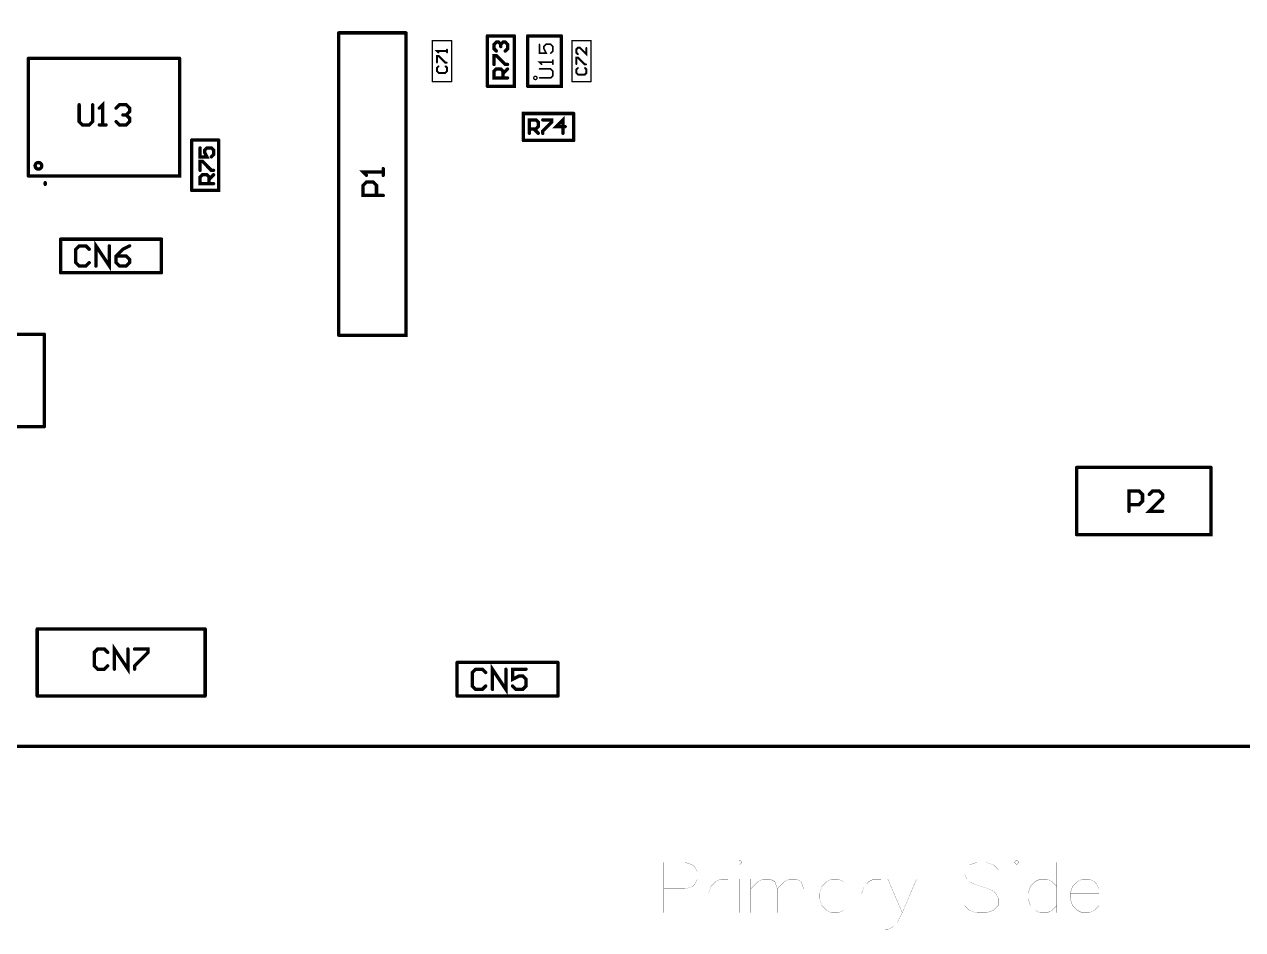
# Model space of a CAD drawing. Extents: x -4.2 to 14.8, y -3.5 to 8.8.
# Drawn here: x 0.002912 to 0.006538, y -0.000745 to 0.001949 of the extents above; entities that cross this region are included whole.
import ezdxf

# ---------------------------------------------------------------- set-up
doc = ezdxf.new("R2010")
doc.units = 0
doc.layers.add('2D_LINE_00', color=1, linetype='CONTINUOUS')

# ---------------------------------------------------------------- blocks, each defined once
blk = doc.blocks.new('DRAWING_23')
at = {"layer": '2D_LINE_00', "const_width": 0.00001}
blk.add_lwpolyline([(0, 0, 1), (0.0000039, 0, 1)], format="xyb", close=True, dxfattribs=at)
blk = doc.blocks.new('DRAWING_24')
at = {"layer": '2D_LINE_00', "const_width": 0.00001}
blk.add_lwpolyline([(0, 0, 1), (0.0000197, 0, 1)], format="xyb", close=True, dxfattribs=at)
blk = doc.blocks.new('SMOOTH_0$00001')
at = {"const_width": 0.00000499}
blk.add_lwpolyline([(-0.0000025, 0, 1), (0.0000025, 0, 1)], format="xyb", close=True, dxfattribs=at)
blk = doc.blocks.new('DRAWING_42')
at = {"layer": '2D_LINE_00', "const_width": 0.00001}
blk.add_lwpolyline([(0, 0), (0, 0.00015)], dxfattribs=at)
at = {"layer": '2D_LINE_00'}
for p in [(0, 0.00015), (0, 0)]:
    blk.add_blockref('SMOOTH_0$00001', p, dxfattribs=at)
blk = doc.blocks.new('DRAWING_43')
at = {"layer": '2D_LINE_00', "const_width": 0.00001}
blk.add_lwpolyline([(0, 0), (0.0001, 0), (0.0001, 0.00015)], dxfattribs=at)
at = {"layer": '2D_LINE_00'}
for p in [(0.0001, 0.00015), (0, 0), (0.0001, 0)]:
    blk.add_blockref('SMOOTH_0$00001', p, dxfattribs=at)
blk = doc.blocks.new('DRAWING_44')
at = {"layer": '2D_LINE_00', "const_width": 0.00001}
blk.add_lwpolyline([(0, 0), (0.0001, 0)], dxfattribs=at)
at = {"layer": '2D_LINE_00'}
for p in [(0, 0), (0.0001, 0)]:
    blk.add_blockref('SMOOTH_0$00001', p, dxfattribs=at)
blk = doc.blocks.new('DRAWING_48')
at = {"layer": '2D_LINE_00', "const_width": 0.00001}
blk.add_lwpolyline([(0, 0), (0.00045, 0), (0.00045, 0.00035)], dxfattribs=at)
at = {"layer": '2D_LINE_00'}
for p in [(0.00045, 0.00035), (0, 0), (0.00045, 0)]:
    blk.add_blockref('SMOOTH_0$00001', p, dxfattribs=at)
blk = doc.blocks.new('DRAWING_49')
at = {"layer": '2D_LINE_00', "const_width": 0.00001}
blk.add_lwpolyline([(0, 0), (0.00045, 0)], dxfattribs=at)
at = {"layer": '2D_LINE_00'}
for p in [(0, 0), (0.00045, 0)]:
    blk.add_blockref('SMOOTH_0$00001', p, dxfattribs=at)
blk = doc.blocks.new('DRAWING_50')
at = {"layer": '2D_LINE_00', "const_width": 0.00001}
blk.add_lwpolyline([(0, 0), (0, 0.00035)], dxfattribs=at)
at = {"layer": '2D_LINE_00'}
for p in [(0, 0.00035), (0, 0)]:
    blk.add_blockref('SMOOTH_0$00001', p, dxfattribs=at)
blk = doc.blocks.new('DRAWING_51')
at = {"layer": '2D_LINE_00', "const_width": 0.00001}
blk.add_lwpolyline([(0, 0), (0, 0.000005)], dxfattribs=at)
at = {"layer": '2D_LINE_00'}
for p in [(0, 0.000005), (0, 0)]:
    blk.add_blockref('SMOOTH_0$00001', p, dxfattribs=at)
blk = doc.blocks.new('DRAWING_59')
at = {"layer": '2D_LINE_00', "const_width": 0.00001}
blk.add_lwpolyline([(0, 0), (0.00029, 0)], dxfattribs=at)
at = {"layer": '2D_LINE_00'}
for p in [(0, 0), (0.00029, 0)]:
    blk.add_blockref('SMOOTH_0$00001', p, dxfattribs=at)
blk = doc.blocks.new('DRAWING_60')
at = {"layer": '2D_LINE_00', "const_width": 0.00001}
blk.add_lwpolyline([(0, 0), (0, 0.000275)], dxfattribs=at)
at = {"layer": '2D_LINE_00'}
for p in [(0, 0.000275), (0, 0)]:
    blk.add_blockref('SMOOTH_0$00001', p, dxfattribs=at)
blk = doc.blocks.new('DRAWING_61')
at = {"layer": '2D_LINE_00', "const_width": 0.00001}
blk.add_lwpolyline([(0, 0), (0.00029, 0)], dxfattribs=at)
at = {"layer": '2D_LINE_00'}
for p in [(0, 0), (0.00029, 0)]:
    blk.add_blockref('SMOOTH_0$00001', p, dxfattribs=at)
blk = doc.blocks.new('DRAWING_71')
at = {"layer": '2D_LINE_00', "const_width": 0.00001}
blk.add_lwpolyline([(0, 0), (0.00008, 0)], dxfattribs=at)
at = {"layer": '2D_LINE_00'}
for p in [(0, 0), (0.00008, 0)]:
    blk.add_blockref('SMOOTH_0$00001', p, dxfattribs=at)
blk = doc.blocks.new('DRAWING_72')
at = {"layer": '2D_LINE_00', "const_width": 0.00001}
blk.add_lwpolyline([(0, 0), (0, 0.00015)], dxfattribs=at)
at = {"layer": '2D_LINE_00'}
for p in [(0, 0.00015), (0, 0)]:
    blk.add_blockref('SMOOTH_0$00001', p, dxfattribs=at)
blk = doc.blocks.new('DRAWING_73')
at = {"layer": '2D_LINE_00', "const_width": 0.00001}
blk.add_lwpolyline([(0, 0), (0.00008, 0), (0.00008, 0.00015)], dxfattribs=at)
at = {"layer": '2D_LINE_00'}
for p in [(0.00008, 0.00015), (0, 0), (0.00008, 0)]:
    blk.add_blockref('SMOOTH_0$00001', p, dxfattribs=at)
blk = doc.blocks.new('DRAWING_86')
at = {"layer": '2D_LINE_00', "const_width": 0.00001}
blk.add_lwpolyline([(0, 0), (0, 0.0002)], dxfattribs=at)
at = {"layer": '2D_LINE_00'}
for p in [(0, 0.0002), (0, 0)]:
    blk.add_blockref('SMOOTH_0$00001', p, dxfattribs=at)
blk = doc.blocks.new('DRAWING_87')
at = {"layer": '2D_LINE_00', "const_width": 0.00001}
blk.add_lwpolyline([(0, 0), (0.0004, 0), (0.0004, 0.0002)], dxfattribs=at)
at = {"layer": '2D_LINE_00'}
for p in [(0.0004, 0.0002), (0, 0), (0.0004, 0)]:
    blk.add_blockref('SMOOTH_0$00001', p, dxfattribs=at)
blk = doc.blocks.new('DRAWING_88')
at = {"layer": '2D_LINE_00', "const_width": 0.00001}
blk.add_lwpolyline([(0, 0), (0.0004, 0)], dxfattribs=at)
at = {"layer": '2D_LINE_00'}
for p in [(0, 0), (0.0004, 0)]:
    blk.add_blockref('SMOOTH_0$00001', p, dxfattribs=at)
blk = doc.blocks.new('DRAWING_89')
at = {"layer": '2D_LINE_00', "const_width": 0.00001}
blk.add_lwpolyline([(0, 0), (0, 0.0009)], dxfattribs=at)
at = {"layer": '2D_LINE_00'}
for p in [(0, 0.0009), (0, 0)]:
    blk.add_blockref('SMOOTH_0$00001', p, dxfattribs=at)
blk = doc.blocks.new('DRAWING_90')
at = {"layer": '2D_LINE_00', "const_width": 0.00001}
blk.add_lwpolyline([(0, 0), (0.0002, 0), (0.0002, 0.0009)], dxfattribs=at)
at = {"layer": '2D_LINE_00'}
for p in [(0.0002, 0.0009), (0, 0), (0.0002, 0)]:
    blk.add_blockref('SMOOTH_0$00001', p, dxfattribs=at)
blk = doc.blocks.new('DRAWING_91')
at = {"layer": '2D_LINE_00', "const_width": 0.00001}
blk.add_lwpolyline([(0, 0), (0.0002, 0)], dxfattribs=at)
at = {"layer": '2D_LINE_00'}
for p in [(0, 0), (0.0002, 0)]:
    blk.add_blockref('SMOOTH_0$00001', p, dxfattribs=at)
blk = doc.blocks.new('DRAWING_117')
at = {"layer": '2D_LINE_00', "const_width": 0.00001}
blk.add_lwpolyline([(0, 0), (0.0005, 0)], dxfattribs=at)
at = {"layer": '2D_LINE_00'}
for p in [(0, 0), (0.0005, 0)]:
    blk.add_blockref('SMOOTH_0$00001', p, dxfattribs=at)
blk = doc.blocks.new('DRAWING_118')
at = {"layer": '2D_LINE_00', "const_width": 0.00001}
blk.add_lwpolyline([(0, 0), (0, 0.0002)], dxfattribs=at)
at = {"layer": '2D_LINE_00'}
for p in [(0, 0.0002), (0, 0)]:
    blk.add_blockref('SMOOTH_0$00001', p, dxfattribs=at)
blk = doc.blocks.new('DRAWING_119')
at = {"layer": '2D_LINE_00', "const_width": 0.00001}
blk.add_lwpolyline([(0, 0), (0.0005, 0)], dxfattribs=at)
at = {"layer": '2D_LINE_00'}
for p in [(0, 0), (0.0005, 0)]:
    blk.add_blockref('SMOOTH_0$00001', p, dxfattribs=at)
blk = doc.blocks.new('DRAWING_120')
at = {"layer": '2D_LINE_00', "const_width": 0.00001}
blk.add_lwpolyline([(0, 0), (0, 0.0002)], dxfattribs=at)
at = {"layer": '2D_LINE_00'}
for p in [(0, 0.0002), (0, 0)]:
    blk.add_blockref('SMOOTH_0$00001', p, dxfattribs=at)
blk = doc.blocks.new('DRAWING_121')
at = {"layer": '2D_LINE_00', "const_width": 0.00001}
blk.add_lwpolyline([(0, 0), (0.0003, 0)], dxfattribs=at)
at = {"layer": '2D_LINE_00'}
for p in [(0, 0), (0.0003, 0)]:
    blk.add_blockref('SMOOTH_0$00001', p, dxfattribs=at)
blk = doc.blocks.new('DRAWING_122')
at = {"layer": '2D_LINE_00', "const_width": 0.00001}
blk.add_lwpolyline([(0, 0), (0, 0.0001)], dxfattribs=at)
at = {"layer": '2D_LINE_00'}
for p in [(0, 0.0001), (0, 0)]:
    blk.add_blockref('SMOOTH_0$00001', p, dxfattribs=at)
blk = doc.blocks.new('DRAWING_123')
at = {"layer": '2D_LINE_00', "const_width": 0.00001}
blk.add_lwpolyline([(0, 0), (0.0003, 0)], dxfattribs=at)
at = {"layer": '2D_LINE_00'}
for p in [(0, 0), (0.0003, 0)]:
    blk.add_blockref('SMOOTH_0$00001', p, dxfattribs=at)
blk = doc.blocks.new('DRAWING_124')
at = {"layer": '2D_LINE_00', "const_width": 0.00001}
blk.add_lwpolyline([(0, 0), (0, 0.0001)], dxfattribs=at)
at = {"layer": '2D_LINE_00'}
for p in [(0, 0.0001), (0, 0)]:
    blk.add_blockref('SMOOTH_0$00001', p, dxfattribs=at)
blk = doc.blocks.new('DRAWING_180')
at = {"layer": '2D_LINE_00', "const_width": 0.00001}
blk.add_lwpolyline([(0, 0), (0.0003, 0)], dxfattribs=at)
at = {"layer": '2D_LINE_00'}
for p in [(0, 0), (0.0003, 0)]:
    blk.add_blockref('SMOOTH_0$00001', p, dxfattribs=at)
blk = doc.blocks.new('DRAWING_181')
at = {"layer": '2D_LINE_00', "const_width": 0.00001}
blk.add_lwpolyline([(0, 0), (0, 0.0001)], dxfattribs=at)
at = {"layer": '2D_LINE_00'}
for p in [(0, 0.0001), (0, 0)]:
    blk.add_blockref('SMOOTH_0$00001', p, dxfattribs=at)
blk = doc.blocks.new('DRAWING_182')
at = {"layer": '2D_LINE_00', "const_width": 0.00001}
blk.add_lwpolyline([(0, 0), (0.0003, 0)], dxfattribs=at)
at = {"layer": '2D_LINE_00'}
for p in [(0, 0), (0.0003, 0)]:
    blk.add_blockref('SMOOTH_0$00001', p, dxfattribs=at)
blk = doc.blocks.new('DRAWING_183')
at = {"layer": '2D_LINE_00', "const_width": 0.00001}
blk.add_lwpolyline([(0, 0), (0, 0.0001)], dxfattribs=at)
at = {"layer": '2D_LINE_00'}
for p in [(0, 0.0001), (0, 0)]:
    blk.add_blockref('SMOOTH_0$00001', p, dxfattribs=at)
blk = doc.blocks.new('DRAWING_263')
at = {"layer": '2D_LINE_00', "const_width": 0.00001}
blk.add_lwpolyline([(0, 0), (0.00008, 0), (0.00008, 0.00015)], dxfattribs=at)
at = {"layer": '2D_LINE_00'}
for p in [(0.00008, 0.00015), (0, 0), (0.00008, 0)]:
    blk.add_blockref('SMOOTH_0$00001', p, dxfattribs=at)
blk = doc.blocks.new('DRAWING_264')
at = {"layer": '2D_LINE_00', "const_width": 0.00001}
blk.add_lwpolyline([(0, 0), (0.00008, 0)], dxfattribs=at)
at = {"layer": '2D_LINE_00'}
for p in [(0, 0), (0.00008, 0)]:
    blk.add_blockref('SMOOTH_0$00001', p, dxfattribs=at)
blk = doc.blocks.new('DRAWING_265')
at = {"layer": '2D_LINE_00', "const_width": 0.00001}
blk.add_lwpolyline([(0, 0), (0, 0.00015)], dxfattribs=at)
at = {"layer": '2D_LINE_00'}
for p in [(0, 0.00015), (0, 0)]:
    blk.add_blockref('SMOOTH_0$00001', p, dxfattribs=at)
blk = doc.blocks.new('DRAWING_266')
at = {"layer": '2D_LINE_00', "const_width": 0.00001}
blk.add_lwpolyline([(0, 0), (0.00015, 0)], dxfattribs=at)
at = {"layer": '2D_LINE_00'}
for p in [(0, 0), (0.00015, 0)]:
    blk.add_blockref('SMOOTH_0$00001', p, dxfattribs=at)
blk = doc.blocks.new('DRAWING_267')
at = {"layer": '2D_LINE_00', "const_width": 0.00001}
blk.add_lwpolyline([(0, 0), (0, 0.00008), (0.00015, 0.00008)], dxfattribs=at)
at = {"layer": '2D_LINE_00'}
for p in [(0, 0.00008), (0.00015, 0.00008), (0, 0)]:
    blk.add_blockref('SMOOTH_0$00001', p, dxfattribs=at)
blk = doc.blocks.new('DRAWING_268')
at = {"layer": '2D_LINE_00', "const_width": 0.00001}
blk.add_lwpolyline([(0, 0), (0, 0.00008)], dxfattribs=at)
at = {"layer": '2D_LINE_00'}
for p in [(0, 0.00008), (0, 0)]:
    blk.add_blockref('SMOOTH_0$00001', p, dxfattribs=at)
blk = doc.blocks.new('DRAWING_308')
at = {"layer": '2D_LINE_00', "const_width": 0.00001}
blk.add_lwpolyline([(0, 0), (0.01123, 0), (0.01123, 0.0074)], dxfattribs=at)
blk = doc.blocks.new('DRAWING_324')
at = {"layer": '2D_LINE_00', "const_width": 0.00001}
blk.add_lwpolyline([(0, 0), (0, -0.00005), (0.00001, -0.00006), (0.00003, -0.00006), (0.00004, -0.00005), (0.00004, 0)], dxfattribs=at)
at = {"layer": '2D_LINE_00'}
for p in [(0, 0), (0.00004, 0), (0, -0.00005), (0.00001, -0.00006), (0.00003, -0.00006), (0.00004, -0.00005)]:
    blk.add_blockref('SMOOTH_0$00001', p, dxfattribs=at)
blk = doc.blocks.new('DRAWING_325')
at = {"layer": '2D_LINE_00', "const_width": 0.00001}
blk.add_lwpolyline([(0, 0), (0.00002, 0), (0.00001, 0), (0.00001, 0.00006), (0, 0.00005)], dxfattribs=at)
at = {"layer": '2D_LINE_00'}
for p in [(0, 0.00005), (0.00001, 0.00006), (0, 0), (0.00001, 0), (0.00002, 0)]:
    blk.add_blockref('SMOOTH_0$00001', p, dxfattribs=at)
blk = doc.blocks.new('DRAWING_326')
at = {"layer": '2D_LINE_00', "const_width": 0.00001}
blk.add_lwpolyline([(0, 0), (0.00001, 0.00001), (0.00003, 0.00001), (0.00004, 0), (0.00004, -0.00001), (0.00003, -0.00002), (0.00002, -0.00002), (0.00003, -0.00002), (0.00004, -0.00003), (0.00004, -0.00004), (0.00003, -0.00005), (0.00001, -0.00005), (0, -0.00004)], dxfattribs=at)
at = {"layer": '2D_LINE_00'}
for p in [(0, 0), (0.00001, 0.00001), (0.00003, 0.00001), (0.00004, 0), (0, -0.00004), (0.00002, -0.00002), (0.00003, -0.00002), (0.00003, -0.00002), (0.00004, -0.00001), (0.00004, -0.00003), (0.00004, -0.00004), (0.00001, -0.00005), (0.00003, -0.00005)]:
    blk.add_blockref('SMOOTH_0$00001', p, dxfattribs=at)
blk = doc.blocks.new('DRAWING_343')
at = {"layer": '2D_LINE_00', "const_width": 0.00001}
blk.add_lwpolyline([(0, 0), (-0.00004, 0), (-0.00004, 0.00002), (-0.0000333, 0.0000267), (-0.00002, 0.0000267), (-0.0000133, 0.00002), (-0.0000133, 0)], dxfattribs=at)
at = {"layer": '2D_LINE_00'}
for p in [(-0.00004, 0.00002), (-0.00004, 0), (-0.0000333, 0.0000267), (-0.00002, 0.0000267), (-0.0000133, 0.00002), (-0.0000133, 0), (0, 0)]:
    blk.add_blockref('SMOOTH_0$00001', p, dxfattribs=at)
blk = doc.blocks.new('DRAWING_344')
at = {"layer": '2D_LINE_00', "const_width": 0.00001}
blk.add_lwpolyline([(0, 0), (0.0000133, 0.0000133)], dxfattribs=at)
at = {"layer": '2D_LINE_00'}
for p in [(0, 0), (0.0000133, 0.0000133)]:
    blk.add_blockref('SMOOTH_0$00001', p, dxfattribs=at)
blk = doc.blocks.new('DRAWING_345')
at = {"layer": '2D_LINE_00', "const_width": 0.00001}
blk.add_lwpolyline([(0, 0), (0, 0.0000266), (0.0000067, 0.0000266), (0.0000333, 0), (0.00004, 0)], dxfattribs=at)
at = {"layer": '2D_LINE_00'}
for p in [(0, 0.0000266), (0, 0), (0.0000067, 0.0000266), (0.0000333, 0), (0.00004, 0)]:
    blk.add_blockref('SMOOTH_0$00001', p, dxfattribs=at)
blk = doc.blocks.new('DRAWING_346')
at = {"layer": '2D_LINE_00', "const_width": 0.00001}
blk.add_lwpolyline([(0, 0), (-0.0000067, 0.0000067), (-0.0000067, 0.00002), (0, 0.0000267), (0.0000066, 0.0000267), (0.0000133, 0.00002), (0.0000133, 0.0000133), (0.0000133, 0.00002), (0.00002, 0.0000267), (0.0000266, 0.0000267), (0.0000333, 0.00002), (0.0000333, 0.0000067), (0.0000266, 0)], dxfattribs=at)
at = {"layer": '2D_LINE_00'}
for p in [(-0.0000067, 0.00002), (-0.0000067, 0.0000067), (0, 0.0000267), (0, 0), (0.0000066, 0.0000267), (0.0000133, 0.00002), (0.0000133, 0.00002), (0.0000133, 0.0000133), (0.00002, 0.0000267), (0.0000266, 0.0000267), (0.0000266, 0), (0.0000333, 0.00002), (0.0000333, 0.0000067)]:
    blk.add_blockref('SMOOTH_0$00001', p, dxfattribs=at)
blk = doc.blocks.new('DRAWING_359')
at = {"layer": '2D_LINE_00', "const_width": 0.00001}
blk.add_lwpolyline([(0, 0), (0, 0.00006), (0.00003, 0.00006), (0.00004, 0.00005), (0.00004, 0.00003), (0.00003, 0.00002), (0, 0.00002)], dxfattribs=at)
at = {"layer": '2D_LINE_00'}
for p in [(0, 0.00006), (0.00003, 0.00006), (0.00004, 0.00005), (0, 0.00002), (0, 0), (0.00003, 0.00002), (0.00004, 0.00003)]:
    blk.add_blockref('SMOOTH_0$00001', p, dxfattribs=at)
blk = doc.blocks.new('DRAWING_360')
at = {"layer": '2D_LINE_00', "const_width": 0.00001}
blk.add_lwpolyline([(0, 0), (-0.00004, 0), (0, 0.00004), (0, 0.00005), (-0.00001, 0.00006), (-0.00003, 0.00006), (-0.00004, 0.00005)], dxfattribs=at)
at = {"layer": '2D_LINE_00'}
for p in [(-0.00004, 0.00005), (-0.00003, 0.00006), (-0.00001, 0.00006), (0, 0.00005), (0, 0.00004), (-0.00004, 0), (0, 0)]:
    blk.add_blockref('SMOOTH_0$00001', p, dxfattribs=at)
blk = doc.blocks.new('DRAWING_361')
at = {"layer": '2D_LINE_00', "const_width": 0.00001}
blk.add_lwpolyline([(0, 0), (-0.00006, 0), (-0.00006, 0.00003), (-0.00005, 0.00004), (-0.00003, 0.00004), (-0.00002, 0.00003), (-0.00002, 0)], dxfattribs=at)
at = {"layer": '2D_LINE_00'}
for p in [(-0.00005, 0.00004), (-0.00003, 0.00004), (-0.00006, 0.00003), (-0.00006, 0), (-0.00002, 0.00003), (-0.00002, 0), (0, 0)]:
    blk.add_blockref('SMOOTH_0$00001', p, dxfattribs=at)
blk = doc.blocks.new('DRAWING_362')
at = {"layer": '2D_LINE_00', "const_width": 0.00001}
blk.add_lwpolyline([(0, 0), (0, 0.00002), (0, 0.00001), (-0.00006, 0.00001), (-0.00005, 0)], dxfattribs=at)
at = {"layer": '2D_LINE_00'}
for p in [(-0.00006, 0.00001), (-0.00005, 0), (0, 0.00002), (0, 0.00001), (0, 0)]:
    blk.add_blockref('SMOOTH_0$00001', p, dxfattribs=at)
blk = doc.blocks.new('DRAWING_385')
at = {"layer": '2D_LINE_00', "const_width": 0.00001}
blk.add_lwpolyline([(0, 0), (-0.00001, 0.00001), (-0.00003, 0.00001), (-0.00004, 0), (-0.00004, -0.00004), (-0.00003, -0.00005), (-0.00001, -0.00005), (0, -0.00004)], dxfattribs=at)
at = {"layer": '2D_LINE_00'}
for p in [(-0.00004, 0), (-0.00003, 0.00001), (-0.00001, 0.00001), (0, 0), (-0.00004, -0.00004), (0, -0.00004), (-0.00003, -0.00005), (-0.00001, -0.00005)]:
    blk.add_blockref('SMOOTH_0$00001', p, dxfattribs=at)
blk = doc.blocks.new('DRAWING_386')
at = {"layer": '2D_LINE_00', "const_width": 0.00001}
blk.add_lwpolyline([(0, 0), (0, 0.00006), (0.00004, 0), (0.00004, 0.00006)], dxfattribs=at)
at = {"layer": '2D_LINE_00'}
for p in [(0, 0.00006), (0.00004, 0.00006), (0, 0), (0.00004, 0)]:
    blk.add_blockref('SMOOTH_0$00001', p, dxfattribs=at)
blk = doc.blocks.new('DRAWING_387')
at = {"layer": '2D_LINE_00', "const_width": 0.00001}
blk.add_lwpolyline([(0, 0), (0.00004, 0), (0.00004, -0.00001), (0, -0.00005), (0, -0.00006)], dxfattribs=at)
at = {"layer": '2D_LINE_00'}
for p in [(0, 0), (0.00004, 0), (0.00004, -0.00001), (0, -0.00005), (0, -0.00006)]:
    blk.add_blockref('SMOOTH_0$00001', p, dxfattribs=at)
blk = doc.blocks.new('DRAWING_388')
at = {"layer": '2D_LINE_00', "const_width": 0.00001}
blk.add_lwpolyline([(0, 0), (-0.00001, 0.00001), (-0.00003, 0.00001), (-0.00004, 0), (-0.00004, -0.00004), (-0.00003, -0.00005), (-0.00001, -0.00005), (0, -0.00004)], dxfattribs=at)
at = {"layer": '2D_LINE_00'}
for p in [(-0.00004, 0), (-0.00003, 0.00001), (-0.00001, 0.00001), (0, 0), (-0.00004, -0.00004), (0, -0.00004), (-0.00003, -0.00005), (-0.00001, -0.00005)]:
    blk.add_blockref('SMOOTH_0$00001', p, dxfattribs=at)
blk = doc.blocks.new('DRAWING_389')
at = {"layer": '2D_LINE_00', "const_width": 0.00001}
blk.add_lwpolyline([(0, 0), (0, 0.00006), (0.00004, 0), (0.00004, 0.00006)], dxfattribs=at)
at = {"layer": '2D_LINE_00'}
for p in [(0, 0.00006), (0.00004, 0.00006), (0, 0), (0.00004, 0)]:
    blk.add_blockref('SMOOTH_0$00001', p, dxfattribs=at)
blk = doc.blocks.new('DRAWING_390')
at = {"layer": '2D_LINE_00', "const_width": 0.00001}
blk.add_lwpolyline([(0, 0), (-0.00004, 0), (-0.00004, -0.00003), (-0.00002, -0.00002), (-0.00001, -0.00002), (0, -0.00003), (0, -0.00005), (-0.00001, -0.00006), (-0.00003, -0.00006), (-0.00004, -0.00005)], dxfattribs=at)
at = {"layer": '2D_LINE_00'}
for p in [(-0.00004, 0), (0, 0), (-0.00004, -0.00003), (-0.00002, -0.00002), (-0.00001, -0.00002), (0, -0.00003), (-0.00004, -0.00005), (-0.00003, -0.00006), (-0.00001, -0.00006), (0, -0.00005)]:
    blk.add_blockref('SMOOTH_0$00001', p, dxfattribs=at)
blk = doc.blocks.new('DRAWING_437')
at = {"layer": '2D_LINE_00', "const_width": 0.00001}
blk.add_lwpolyline([(0, 0), (-0.00001, 0.00001), (-0.00003, 0.00001), (-0.00004, 0), (-0.00004, -0.00004), (-0.00003, -0.00005), (-0.00001, -0.00005), (0, -0.00004)], dxfattribs=at)
at = {"layer": '2D_LINE_00'}
for p in [(-0.00004, 0), (-0.00003, 0.00001), (-0.00001, 0.00001), (0, 0), (-0.00004, -0.00004), (0, -0.00004), (-0.00003, -0.00005), (-0.00001, -0.00005)]:
    blk.add_blockref('SMOOTH_0$00001', p, dxfattribs=at)
blk = doc.blocks.new('DRAWING_438')
at = {"layer": '2D_LINE_00', "const_width": 0.00001}
blk.add_lwpolyline([(0, 0), (0, 0.00006), (0.00004, 0), (0.00004, 0.00006)], dxfattribs=at)
at = {"layer": '2D_LINE_00'}
for p in [(0, 0.00006), (0.00004, 0.00006), (0, 0), (0.00004, 0)]:
    blk.add_blockref('SMOOTH_0$00001', p, dxfattribs=at)
blk = doc.blocks.new('DRAWING_439')
at = {"layer": '2D_LINE_00', "const_width": 0.00001}
blk.add_lwpolyline([(0, 0), (-0.00002, -0.00001), (-0.00004, -0.00003), (-0.00004, -0.00005), (-0.00003, -0.00006), (-0.00001, -0.00006), (0, -0.00005), (0, -0.00004), (-0.00001, -0.00003), (-0.00004, -0.00003)], dxfattribs=at)
at = {"layer": '2D_LINE_00'}
for p in [(0, 0), (-0.00004, -0.00003), (-0.00004, -0.00003), (-0.00002, -0.00001), (-0.00001, -0.00003), (0, -0.00004), (-0.00004, -0.00005), (-0.00003, -0.00006), (-0.00001, -0.00006), (0, -0.00005)]:
    blk.add_blockref('SMOOTH_0$00001', p, dxfattribs=at)
blk = doc.blocks.new('DRAWING_502')
at = {"layer": '2D_LINE_00', "const_width": 0.00001}
blk.add_lwpolyline([(0, 0), (-0.00004, 0), (-0.00004, 0.00002), (-0.0000333, 0.0000266), (-0.00002, 0.0000266), (-0.0000133, 0.00002), (-0.0000133, 0)], dxfattribs=at)
at = {"layer": '2D_LINE_00'}
for p in [(-0.00004, 0.00002), (-0.00004, 0), (-0.0000333, 0.0000266), (-0.00002, 0.0000266), (-0.0000133, 0.00002), (-0.0000133, 0), (0, 0)]:
    blk.add_blockref('SMOOTH_0$00001', p, dxfattribs=at)
blk = doc.blocks.new('DRAWING_503')
at = {"layer": '2D_LINE_00', "const_width": 0.00001}
blk.add_lwpolyline([(0, 0), (0.0000133, 0.0000133)], dxfattribs=at)
at = {"layer": '2D_LINE_00'}
for p in [(0, 0), (0.0000133, 0.0000133)]:
    blk.add_blockref('SMOOTH_0$00001', p, dxfattribs=at)
blk = doc.blocks.new('DRAWING_504')
at = {"layer": '2D_LINE_00', "const_width": 0.00001}
blk.add_lwpolyline([(0, 0), (0, 0.0000267), (0.0000067, 0.0000267), (0.0000333, 0), (0.00004, 0)], dxfattribs=at)
at = {"layer": '2D_LINE_00'}
for p in [(0, 0.0000267), (0, 0), (0.0000067, 0.0000267), (0.0000333, 0), (0.00004, 0)]:
    blk.add_blockref('SMOOTH_0$00001', p, dxfattribs=at)
blk = doc.blocks.new('DRAWING_505')
at = {"layer": '2D_LINE_00', "const_width": 0.00001}
blk.add_lwpolyline([(0, 0), (0, -0.0000267), (0.00002, -0.0000267), (0.0000133, -0.0000133), (0.0000133, -0.0000067), (0.00002, 0), (0.0000333, 0), (0.00004, -0.0000067), (0.00004, -0.00002), (0.0000333, -0.0000267)], dxfattribs=at)
at = {"layer": '2D_LINE_00'}
for p in [(0, 0), (0.00002, 0), (0.0000333, 0), (0, -0.0000267), (0.0000133, -0.0000067), (0.0000133, -0.0000133), (0.00002, -0.0000267), (0.0000333, -0.0000267), (0.00004, -0.0000067), (0.00004, -0.00002)]:
    blk.add_blockref('SMOOTH_0$00001', p, dxfattribs=at)
blk = doc.blocks.new('DRAWING_506')
at = {"layer": '2D_LINE_00', "const_width": 0.00001}
blk.add_lwpolyline([(0, 0), (0, 0.00004), (0.00002, 0.00004), (0.0000266, 0.0000333), (0.0000266, 0.00002), (0.00002, 0.0000133), (0, 0.0000133)], dxfattribs=at)
at = {"layer": '2D_LINE_00'}
for p in [(0, 0.00004), (0.00002, 0.00004), (0.0000266, 0.0000333), (0, 0.0000133), (0, 0), (0.00002, 0.0000133), (0.0000266, 0.00002)]:
    blk.add_blockref('SMOOTH_0$00001', p, dxfattribs=at)
blk = doc.blocks.new('DRAWING_507')
at = {"layer": '2D_LINE_00', "const_width": 0.00001}
blk.add_lwpolyline([(0, 0), (0.0000133, -0.0000133)], dxfattribs=at)
at = {"layer": '2D_LINE_00'}
for p in [(0, 0), (0.0000133, -0.0000133)]:
    blk.add_blockref('SMOOTH_0$00001', p, dxfattribs=at)
blk = doc.blocks.new('DRAWING_508')
at = {"layer": '2D_LINE_00', "const_width": 0.00001}
blk.add_lwpolyline([(0, 0), (0.0000267, 0), (0.0000267, -0.0000067), (0, -0.0000333), (0, -0.00004)], dxfattribs=at)
at = {"layer": '2D_LINE_00'}
for p in [(0, 0), (0.0000267, 0), (0, -0.0000333), (0, -0.00004), (0.0000267, -0.0000067)]:
    blk.add_blockref('SMOOTH_0$00001', p, dxfattribs=at)
blk = doc.blocks.new('DRAWING_509')
at = {"layer": '2D_LINE_00', "const_width": 0.00001}
blk.add_lwpolyline([(0, 0), (0, 0.00004), (-0.00002, 0.00002), (0.0000067, 0.00002)], dxfattribs=at)
at = {"layer": '2D_LINE_00'}
for p in [(0, 0.00004), (-0.00002, 0.00002), (0, 0), (0.0000067, 0.00002)]:
    blk.add_blockref('SMOOTH_0$00001', p, dxfattribs=at)
blk = doc.blocks.new('SMOOTH_0$000003937')
at = {"const_width": 0.00000197}
blk.add_lwpolyline([(-0.000001, 0, 1), (0.000001, 0, 1)], format="xyb", close=True, dxfattribs=at)
blk = doc.blocks.new('DRAWING_1190')
at = {"layer": '2D_LINE_00', "const_width": 0.00000394}
blk.add_lwpolyline([(0, 0), (0.0000571, 0)], dxfattribs=at)
at = {"layer": '2D_LINE_00'}
for p in [(0, 0), (0.0000571, 0)]:
    blk.add_blockref('SMOOTH_0$000003937', p, dxfattribs=at)
blk = doc.blocks.new('DRAWING_1191')
at = {"layer": '2D_LINE_00', "const_width": 0.00000394}
blk.add_lwpolyline([(0, 0), (0.0000571, 0)], dxfattribs=at)
at = {"layer": '2D_LINE_00'}
for p in [(0, 0), (0.0000571, 0)]:
    blk.add_blockref('SMOOTH_0$000003937', p, dxfattribs=at)
blk = doc.blocks.new('DRAWING_1192')
at = {"layer": '2D_LINE_00', "const_width": 0.00000394}
blk.add_lwpolyline([(0, 0), (0, 0.000122)], dxfattribs=at)
at = {"layer": '2D_LINE_00'}
for p in [(0, 0.000122), (0, 0)]:
    blk.add_blockref('SMOOTH_0$000003937', p, dxfattribs=at)
blk = doc.blocks.new('DRAWING_1193')
at = {"layer": '2D_LINE_00', "const_width": 0.00000394}
blk.add_lwpolyline([(0, 0), (0, 0.000122)], dxfattribs=at)
at = {"layer": '2D_LINE_00'}
for p in [(0, 0.000122), (0, 0)]:
    blk.add_blockref('SMOOTH_0$000003937', p, dxfattribs=at)
blk = doc.blocks.new('DRAWING_1194')
at = {"layer": '2D_LINE_00', "const_width": 0.00000394}
blk.add_lwpolyline([(0, 0), (0, 0.000122)], dxfattribs=at)
at = {"layer": '2D_LINE_00'}
for p in [(0, 0.000122), (0, 0)]:
    blk.add_blockref('SMOOTH_0$000003937', p, dxfattribs=at)
blk = doc.blocks.new('DRAWING_1195')
at = {"layer": '2D_LINE_00', "const_width": 0.00000394}
blk.add_lwpolyline([(0, 0), (0, 0.000122), (0.0000571, 0.000122)], dxfattribs=at)
at = {"layer": '2D_LINE_00'}
for p in [(0, 0.000122), (0.0000571, 0.000122), (0, 0)]:
    blk.add_blockref('SMOOTH_0$000003937', p, dxfattribs=at)
blk = doc.blocks.new('DRAWING_1196')
at = {"layer": '2D_LINE_00', "const_width": 0.00000394}
blk.add_lwpolyline([(0, 0), (0.0000571, 0)], dxfattribs=at)
at = {"layer": '2D_LINE_00'}
for p in [(0, 0), (0.0000571, 0)]:
    blk.add_blockref('SMOOTH_0$000003937', p, dxfattribs=at)
blk = doc.blocks.new('DRAWING_1414')
at = {"layer": '2D_LINE_00', "const_width": 0.00000601}
blk.add_lwpolyline([(0, 0), (-0.000005, -0.000005), (-0.000005, -0.000015), (0, -0.00002), (0.00002, -0.00002), (0.000025, -0.000015), (0.000025, -0.000005), (0.00002, 0)], dxfattribs=at)
at = {"layer": '2D_LINE_00'}
for p in [(0, 0), (0.00002, 0), (-0.000005, -0.000005), (-0.000005, -0.000015), (0, -0.00002), (0.00002, -0.00002), (0.000025, -0.000005), (0.000025, -0.000015)]:
    blk.add_blockref('SMOOTH_0$000003937', p, dxfattribs=at)
blk = doc.blocks.new('DRAWING_1415')
at = {"layer": '2D_LINE_00', "const_width": 0.00000601}
blk.add_lwpolyline([(0, 0), (0, 0.00002), (0.000005, 0.00002), (0.000025, 0), (0.00003, 0)], dxfattribs=at)
at = {"layer": '2D_LINE_00'}
for p in [(0, 0.00002), (0, 0), (0.000005, 0.00002), (0.000025, 0), (0.00003, 0)]:
    blk.add_blockref('SMOOTH_0$000003937', p, dxfattribs=at)
blk = doc.blocks.new('DRAWING_1416')
at = {"layer": '2D_LINE_00', "const_width": 0.00000601}
blk.add_lwpolyline([(0, 0), (0, -0.00002), (-0.00002, 0), (-0.000025, 0), (-0.00003, -0.000005), (-0.00003, -0.000015), (-0.000025, -0.00002)], dxfattribs=at)
at = {"layer": '2D_LINE_00'}
for p in [(-0.000025, 0), (-0.00002, 0), (0, 0), (-0.00003, -0.000005), (-0.00003, -0.000015), (-0.000025, -0.00002), (0, -0.00002)]:
    blk.add_blockref('SMOOTH_0$000003937', p, dxfattribs=at)
blk = doc.blocks.new('DRAWING_1417')
at = {"layer": '2D_LINE_00', "const_width": 0.00000601}
blk.add_lwpolyline([(0, 0), (-0.000005, -0.000005), (-0.000005, -0.000015), (0, -0.00002), (0.00002, -0.00002), (0.000025, -0.000015), (0.000025, -0.000005), (0.00002, 0)], dxfattribs=at)
at = {"layer": '2D_LINE_00'}
for p in [(0, 0), (0.00002, 0), (-0.000005, -0.000005), (-0.000005, -0.000015), (0, -0.00002), (0.00002, -0.00002), (0.000025, -0.000005), (0.000025, -0.000015)]:
    blk.add_blockref('SMOOTH_0$000003937', p, dxfattribs=at)
blk = doc.blocks.new('DRAWING_1418')
at = {"layer": '2D_LINE_00', "const_width": 0.00000601}
blk.add_lwpolyline([(0, 0), (0, 0.00002), (0.000005, 0.00002), (0.000025, 0), (0.00003, 0)], dxfattribs=at)
at = {"layer": '2D_LINE_00'}
for p in [(0, 0.00002), (0, 0), (0.000005, 0.00002), (0.000025, 0), (0.00003, 0)]:
    blk.add_blockref('SMOOTH_0$000003937', p, dxfattribs=at)
blk = doc.blocks.new('DRAWING_1419')
at = {"layer": '2D_LINE_00', "const_width": 0.00000601}
blk.add_lwpolyline([(0, 0), (0, 0.00001), (0, 0.000005), (-0.00003, 0.000005), (-0.000025, 0)], dxfattribs=at)
at = {"layer": '2D_LINE_00'}
for p in [(-0.00003, 0.000005), (-0.000025, 0), (0, 0.00001), (0, 0.000005), (0, 0)]:
    blk.add_blockref('SMOOTH_0$000003937', p, dxfattribs=at)
blk = doc.blocks.new('DRAWING_2592')
at = {"layer": '2D_LINE_00', "const_width": 0.00000501}
blk.add_lwpolyline([(0, 0), (0.0000333, 0), (0.00004, 0.0000067), (0.00004, 0.00002), (0.0000333, 0.0000267), (0, 0.0000267)], dxfattribs=at)
at = {"layer": '2D_LINE_00'}
for p in [(0, 0.0000267), (0, 0), (0.0000333, 0.0000267), (0.0000333, 0), (0.00004, 0.00002), (0.00004, 0.0000067)]:
    blk.add_blockref('SMOOTH_0$000003937', p, dxfattribs=at)
blk = doc.blocks.new('DRAWING_2593')
at = {"layer": '2D_LINE_00', "const_width": 0.00000501}
blk.add_lwpolyline([(0, 0), (0, 0.0000133), (0, 0.0000066), (-0.00004, 0.0000066), (-0.0000333, 0)], dxfattribs=at)
at = {"layer": '2D_LINE_00'}
for p in [(-0.00004, 0.0000066), (-0.0000333, 0), (0, 0.0000133), (0, 0.0000066), (0, 0)]:
    blk.add_blockref('SMOOTH_0$000003937', p, dxfattribs=at)
blk = doc.blocks.new('DRAWING_2594')
at = {"layer": '2D_LINE_00', "const_width": 0.00000501}
blk.add_lwpolyline([(0, 0), (0, -0.0000267), (0.00002, -0.0000267), (0.0000133, -0.0000133), (0.0000133, -0.0000067), (0.00002, 0), (0.0000333, 0), (0.00004, -0.0000067), (0.00004, -0.00002), (0.0000333, -0.0000267)], dxfattribs=at)
at = {"layer": '2D_LINE_00'}
for p in [(0, 0), (0.00002, 0), (0.0000333, 0), (0, -0.0000267), (0.0000133, -0.0000067), (0.0000133, -0.0000133), (0.00002, -0.0000267), (0.0000333, -0.0000267), (0.00004, -0.0000067), (0.00004, -0.00002)]:
    blk.add_blockref('SMOOTH_0$000003937', p, dxfattribs=at)
blk = doc.blocks.new('SMOOTH_0$0000004987')
at = {"const_width": 0.000000236}
blk.add_lwpolyline([(-0.0000001, 0, 1), (0.0000001, 0, 1)], format="xyb", close=True, dxfattribs=at)
blk = doc.blocks.new('DRAWING_2891')
at = {"layer": '2D_LINE_00', "const_width": 0.000000499}
blk.add_lwpolyline([(0, 0), (0.0000643, 0), (0.0000857, 0.0000071), (0.0000928, 0.0000143), (0.0001, 0.0000286), (0.0001, 0.00005), (0.0000928, 0.0000643), (0.0000857, 0.0000714), (0.0000643, 0.0000786), (0, 0.0000786), (0, -0.0000714)], dxfattribs=at)
at = {"layer": '2D_LINE_00'}
for p in [(0, 0.0000786), (0.0000643, 0.0000786), (0.0000857, 0.0000714), (0.0000928, 0.0000643), (0.0001, 0.00005), (0, 0), (0.0000643, 0), (0.0000857, 0.0000071), (0.0000928, 0.0000143), (0.0001, 0.0000286), (0, -0.0000714)]:
    blk.add_blockref('SMOOTH_0$0000004987', p, dxfattribs=at)
blk = doc.blocks.new('DRAWING_2892')
at = {"layer": '2D_LINE_00', "const_width": 0.000000499}
blk.add_lwpolyline([(0, 0), (0, -0.0001)], dxfattribs=at)
at = {"layer": '2D_LINE_00'}
for p in [(0, 0), (0, -0.0001)]:
    blk.add_blockref('SMOOTH_0$0000004987', p, dxfattribs=at)
blk = doc.blocks.new('DRAWING_2893')
at = {"layer": '2D_LINE_00', "const_width": 0.000000499}
blk.add_lwpolyline([(0, 0), (0.0000071, 0.0000214), (0.0000214, 0.0000357), (0.0000357, 0.0000429), (0.0000571, 0.0000429)], dxfattribs=at)
at = {"layer": '2D_LINE_00'}
for p in [(0.0000357, 0.0000429), (0.0000571, 0.0000429), (0, 0), (0.0000071, 0.0000214), (0.0000214, 0.0000357)]:
    blk.add_blockref('SMOOTH_0$0000004987', p, dxfattribs=at)
blk = doc.blocks.new('DRAWING_2894')
at = {"layer": '2D_LINE_00', "const_width": 0.000000499}
blk.add_lwpolyline([(0, 0), (0.0000072, -0.0000071), (0.0000143, 0), (0.0000072, 0.0000071), (0, 0)], dxfattribs=at)
at = {"layer": '2D_LINE_00'}
for p in [(0, 0), (0, 0), (0.0000072, 0.0000071), (0.0000143, 0), (0.0000072, -0.0000071)]:
    blk.add_blockref('SMOOTH_0$0000004987', p, dxfattribs=at)
blk = doc.blocks.new('DRAWING_2895')
at = {"layer": '2D_LINE_00', "const_width": 0.000000499}
blk.add_lwpolyline([(0, 0), (0, -0.0001)], dxfattribs=at)
at = {"layer": '2D_LINE_00'}
for p in [(0, 0), (0, -0.0001)]:
    blk.add_blockref('SMOOTH_0$0000004987', p, dxfattribs=at)
blk = doc.blocks.new('DRAWING_2896')
at = {"layer": '2D_LINE_00', "const_width": 0.000000499}
blk.add_lwpolyline([(0, 0), (0, -0.0001)], dxfattribs=at)
at = {"layer": '2D_LINE_00'}
for p in [(0, 0), (0, -0.0001)]:
    blk.add_blockref('SMOOTH_0$0000004987', p, dxfattribs=at)
blk = doc.blocks.new('DRAWING_2897')
at = {"layer": '2D_LINE_00', "const_width": 0.000000499}
blk.add_lwpolyline([(0, 0), (0.0000214, 0.0000214), (0.0000357, 0.0000286), (0.0000571, 0.0000286), (0.0000714, 0.0000214), (0.0000786, 0), (0.0000786, -0.0000714)], dxfattribs=at)
at = {"layer": '2D_LINE_00'}
for p in [(0, 0), (0.0000214, 0.0000214), (0.0000357, 0.0000286), (0.0000571, 0.0000286), (0.0000714, 0.0000214), (0.0000786, 0), (0.0000786, -0.0000714)]:
    blk.add_blockref('SMOOTH_0$0000004987', p, dxfattribs=at)
blk = doc.blocks.new('DRAWING_2898')
at = {"layer": '2D_LINE_00', "const_width": 0.000000499}
blk.add_lwpolyline([(0, 0), (0.0000214, 0.0000214), (0.0000357, 0.0000286), (0.0000571, 0.0000286), (0.0000714, 0.0000214), (0.0000786, 0), (0.0000786, -0.0000714)], dxfattribs=at)
at = {"layer": '2D_LINE_00'}
for p in [(0, 0), (0.0000214, 0.0000214), (0.0000357, 0.0000286), (0.0000571, 0.0000286), (0.0000714, 0.0000214), (0.0000786, 0), (0.0000786, -0.0000714)]:
    blk.add_blockref('SMOOTH_0$0000004987', p, dxfattribs=at)
blk = doc.blocks.new('DRAWING_2899')
at = {"layer": '2D_LINE_00', "const_width": 0.000000499}
blk.add_lwpolyline([(0, 0), (0, -0.0001)], dxfattribs=at)
at = {"layer": '2D_LINE_00'}
for p in [(0, 0), (0, -0.0001)]:
    blk.add_blockref('SMOOTH_0$0000004987', p, dxfattribs=at)
blk = doc.blocks.new('DRAWING_2900')
at = {"layer": '2D_LINE_00', "const_width": 0.000000499}
blk.add_lwpolyline([(0, 0), (-0.0000143, 0.0000143), (-0.0000286, 0.0000214), (-0.00005, 0.0000214), (-0.0000643, 0.0000143), (-0.0000786, 0), (-0.0000857, -0.0000214), (-0.0000857, -0.0000357), (-0.0000786, -0.0000571), (-0.0000643, -0.0000714), (-0.00005, -0.0000785), (-0.0000286, -0.0000785), (-0.0000143, -0.0000714), (0, -0.0000571)], dxfattribs=at)
at = {"layer": '2D_LINE_00'}
for p in [(-0.0000786, 0), (-0.0000643, 0.0000143), (-0.00005, 0.0000214), (-0.0000286, 0.0000214), (-0.0000143, 0.0000143), (0, 0), (-0.0000857, -0.0000214), (-0.0000857, -0.0000357), (-0.0000786, -0.0000571), (-0.0000643, -0.0000714), (-0.0000143, -0.0000714), (0, -0.0000571), (-0.00005, -0.0000785), (-0.0000286, -0.0000785)]:
    blk.add_blockref('SMOOTH_0$0000004987', p, dxfattribs=at)
blk = doc.blocks.new('DRAWING_2901')
at = {"layer": '2D_LINE_00', "const_width": 0.000000499}
blk.add_lwpolyline([(0, 0), (0, -0.0001)], dxfattribs=at)
at = {"layer": '2D_LINE_00'}
for p in [(0, 0), (0, -0.0001)]:
    blk.add_blockref('SMOOTH_0$0000004987', p, dxfattribs=at)
blk = doc.blocks.new('DRAWING_2902')
at = {"layer": '2D_LINE_00', "const_width": 0.000000499}
blk.add_lwpolyline([(0, 0), (0.0000072, 0.0000214), (0.0000214, 0.0000357), (0.0000357, 0.0000429), (0.0000571, 0.0000429)], dxfattribs=at)
at = {"layer": '2D_LINE_00'}
for p in [(0.0000357, 0.0000429), (0.0000571, 0.0000429), (0, 0), (0.0000072, 0.0000214), (0.0000214, 0.0000357)]:
    blk.add_blockref('SMOOTH_0$0000004987', p, dxfattribs=at)
blk = doc.blocks.new('DRAWING_2903')
at = {"layer": '2D_LINE_00', "const_width": 0.000000499}
blk.add_lwpolyline([(0, 0), (0.0000429, -0.0001)], dxfattribs=at)
at = {"layer": '2D_LINE_00'}
for p in [(0, 0), (0.0000429, -0.0001)]:
    blk.add_blockref('SMOOTH_0$0000004987', p, dxfattribs=at)
blk = doc.blocks.new('DRAWING_2904')
at = {"layer": '2D_LINE_00', "const_width": 0.000000499}
blk.add_lwpolyline([(0, 0), (-0.0000428, -0.0001), (-0.0000571, -0.0001286), (-0.0000714, -0.0001428), (-0.0000857, -0.00015), (-0.0000928, -0.00015)], dxfattribs=at)
at = {"layer": '2D_LINE_00'}
for p in [(0, 0), (-0.0000428, -0.0001), (-0.0000714, -0.0001428), (-0.0000571, -0.0001286), (-0.0000928, -0.00015), (-0.0000857, -0.00015)]:
    blk.add_blockref('SMOOTH_0$0000004987', p, dxfattribs=at)
blk = doc.blocks.new('DRAWING_2905')
at = {"layer": '2D_LINE_00', "const_width": 0.000000499}
blk.add_lwpolyline([(0, 0), (-0.0000143, 0.0000143), (-0.0000357, 0.0000214), (-0.0000643, 0.0000214), (-0.0000857, 0.0000143), (-0.0001, 0), (-0.0001, -0.0000143), (-0.0000928, -0.0000286), (-0.0000857, -0.0000357), (-0.0000714, -0.0000428), (-0.0000286, -0.0000571), (-0.0000143, -0.0000643), (-0.0000071, -0.0000714), (0, -0.0000857), (0, -0.0001071), (-0.0000143, -0.0001214), (-0.0000357, -0.0001285), (-0.0000643, -0.0001285), (-0.0000857, -0.0001214), (-0.0001, -0.0001071)], dxfattribs=at)
at = {"layer": '2D_LINE_00'}
for p in [(-0.0001, 0), (-0.0000857, 0.0000143), (-0.0000643, 0.0000214), (-0.0000357, 0.0000214), (-0.0000143, 0.0000143), (0, 0), (-0.0001, -0.0000143), (-0.0000928, -0.0000286), (-0.0000857, -0.0000357), (-0.0000714, -0.0000428), (-0.0000286, -0.0000571), (-0.0000143, -0.0000643), (-0.0000071, -0.0000714), (-0.0001, -0.0001071), (0, -0.0000857), (0, -0.0001071), (-0.0000857, -0.0001214), (-0.0000643, -0.0001285), (-0.0000357, -0.0001285), (-0.0000143, -0.0001214)]:
    blk.add_blockref('SMOOTH_0$0000004987', p, dxfattribs=at)
blk = doc.blocks.new('DRAWING_2906')
at = {"layer": '2D_LINE_00', "const_width": 0.000000499}
blk.add_lwpolyline([(0, 0), (0.0000071, -0.0000071), (0.0000143, 0), (0.0000071, 0.0000071), (0, 0)], dxfattribs=at)
at = {"layer": '2D_LINE_00'}
for p in [(0, 0), (0, 0), (0.0000071, 0.0000071), (0.0000143, 0), (0.0000071, -0.0000071)]:
    blk.add_blockref('SMOOTH_0$0000004987', p, dxfattribs=at)
blk = doc.blocks.new('DRAWING_2907')
at = {"layer": '2D_LINE_00', "const_width": 0.000000499}
blk.add_lwpolyline([(0, 0), (0, -0.0001)], dxfattribs=at)
at = {"layer": '2D_LINE_00'}
for p in [(0, 0), (0, -0.0001)]:
    blk.add_blockref('SMOOTH_0$0000004987', p, dxfattribs=at)
blk = doc.blocks.new('DRAWING_2908')
at = {"layer": '2D_LINE_00', "const_width": 0.000000499}
blk.add_lwpolyline([(0, 0), (0, -0.0001499)], dxfattribs=at)
at = {"layer": '2D_LINE_00'}
for p in [(0, 0), (0, -0.0001499)]:
    blk.add_blockref('SMOOTH_0$0000004987', p, dxfattribs=at)
blk = doc.blocks.new('DRAWING_2909')
at = {"layer": '2D_LINE_00', "const_width": 0.000000499}
blk.add_lwpolyline([(0, 0), (-0.0000143, 0.0000143), (-0.0000286, 0.0000214), (-0.00005, 0.0000214), (-0.0000643, 0.0000143), (-0.0000786, 0), (-0.0000857, -0.0000214), (-0.0000857, -0.0000357), (-0.0000786, -0.0000571), (-0.0000643, -0.0000714), (-0.00005, -0.0000785), (-0.0000286, -0.0000785), (-0.0000143, -0.0000714), (0, -0.0000571)], dxfattribs=at)
at = {"layer": '2D_LINE_00'}
for p in [(-0.0000786, 0), (-0.0000643, 0.0000143), (-0.00005, 0.0000214), (-0.0000286, 0.0000214), (-0.0000143, 0.0000143), (0, 0), (-0.0000857, -0.0000214), (-0.0000857, -0.0000357), (-0.0000786, -0.0000571), (-0.0000643, -0.0000714), (-0.0000143, -0.0000714), (0, -0.0000571), (-0.00005, -0.0000785), (-0.0000286, -0.0000785)]:
    blk.add_blockref('SMOOTH_0$0000004987', p, dxfattribs=at)
blk = doc.blocks.new('DRAWING_2910')
at = {"layer": '2D_LINE_00', "const_width": 0.000000499}
blk.add_lwpolyline([(0, 0), (0.0000857, 0), (0.0000857, 0.0000143), (0.0000785, 0.0000286), (0.0000714, 0.0000357), (0.0000571, 0.0000429), (0.0000357, 0.0000429), (0.0000214, 0.0000357), (0.0000071, 0.0000214), (0, 0), (0, -0.0000143), (0.0000071, -0.0000357), (0.0000214, -0.00005), (0.0000357, -0.0000571), (0.0000571, -0.0000571), (0.0000714, -0.00005), (0.0000857, -0.0000357)], dxfattribs=at)
at = {"layer": '2D_LINE_00'}
for p in [(0.0000357, 0.0000429), (0.0000571, 0.0000429), (0, 0), (0, 0), (0.0000071, 0.0000214), (0.0000214, 0.0000357), (0.0000714, 0.0000357), (0.0000785, 0.0000286), (0.0000857, 0.0000143), (0.0000857, 0), (0, -0.0000143), (0.0000071, -0.0000357), (0.0000857, -0.0000357), (0.0000214, -0.00005), (0.0000357, -0.0000571), (0.0000571, -0.0000571), (0.0000714, -0.00005)]:
    blk.add_blockref('SMOOTH_0$0000004987', p, dxfattribs=at)

msp = doc.modelspace()

# ---------------------------------------------------------------- block references
for name, p in [('DRAWING_308', (-0.000235, -0.0002)), ('DRAWING_89', (0.0038478, 0.0010241)), ('DRAWING_90', (0.0038478, 0.0010241)), ('DRAWING_91', (0.0038478, 0.0019241)), ('DRAWING_1195', (0.0041265, 0.001779)), ('DRAWING_1194', (0.0041835, 0.001779)), ('DRAWING_71', (0.00429, 0.001915)), ('DRAWING_72', (0.00429, 0.001765)), ('DRAWING_73', (0.00429, 0.001765)), ('DRAWING_346', (0.0043167, 0.00187)), ('DRAWING_42', (0.00441, 0.001765)), ('DRAWING_43', (0.00441, 0.001765)), ('DRAWING_44', (0.00441, 0.001915)), ('DRAWING_2594', (0.004445, 0.00189)), ('DRAWING_1191', (0.0045415, 0.001901)), ('DRAWING_1192', (0.0045415, 0.001779)), ('DRAWING_1193', (0.0045985, 0.001779)), ('DRAWING_48', (0.0029238, 0.0014982)), ('DRAWING_49', (0.0029238, 0.0018482)), ('DRAWING_50', (0.0029238, 0.0014982)), ('DRAWING_1419', (0.00417, 0.001865)), ('DRAWING_1418', (0.00414, 0.001835)), ('DRAWING_345', (0.00431, 0.00183)), ('DRAWING_1416', (0.004585, 0.00188)), ('DRAWING_1415', (0.004555, 0.00183)), ('DRAWING_1417', (0.004145, 0.001825)), ('DRAWING_343', (0.00435, 0.00179)), ('DRAWING_344', (0.0043367, 0.0018033)), ('DRAWING_2593', (0.004485, 0.00183)), ('DRAWING_2592', (0.004445, 0.00179)), ('DRAWING_1414', (0.00456, 0.00182)), ('DRAWING_1196', (0.0041265, 0.001779)), ('DRAWING_23', (0.004431, 0.00179)), ('DRAWING_1190', (0.0045415, 0.001779)), ('DRAWING_324', (0.003075, 0.00171)), ('DRAWING_325', (0.003135, 0.00165)), ('DRAWING_326', (0.003185, 0.0017)), ('DRAWING_267', (0.004397, 0.001604)), ('DRAWING_506', (0.004415, 0.001625)), ('DRAWING_508', (0.004455, 0.001665)), ('DRAWING_509', (0.004515, 0.001625)), ('DRAWING_268', (0.004547, 0.001604)), ('DRAWING_507', (0.0044283, 0.0016383)), ('DRAWING_263', (0.00341, 0.001455)), ('DRAWING_264', (0.00341, 0.001605)), ('DRAWING_265', (0.00341, 0.001455)), ('DRAWING_266', (0.004397, 0.001604)), ('DRAWING_505', (0.003435, 0.0015816)), ('DRAWING_24', (0.0029439, 0.0015283)), ('DRAWING_504', (0.003435, 0.001515)), ('DRAWING_362', (0.00398, 0.0015)), ('DRAWING_502', (0.003475, 0.001475)), ('DRAWING_503', (0.0034617, 0.0014883)), ('DRAWING_51', (0.0029738, 0.0014731)), ('DRAWING_361', (0.00398, 0.00144)), ('DRAWING_180', (0.00302, 0.00131)), ('DRAWING_183', (0.00302, 0.00121)), ('DRAWING_438', (0.003125, 0.00123)), ('DRAWING_181', (0.00332, 0.00121)), ('DRAWING_437', (0.003105, 0.00128)), ('DRAWING_439', (0.003225, 0.00129)), ('DRAWING_182', (0.00302, 0.00121)), ('DRAWING_59', (0.0026812, 0.0010269)), ('DRAWING_60', (0.0029712, 0.0007518)), ('DRAWING_61', (0.0026812, 0.0007518)), ('DRAWING_86', (0.0060438, 0.0004304)), ('DRAWING_87', (0.0060438, 0.0004304)), ('DRAWING_88', (0.0060438, 0.0006304)), ('DRAWING_359', (0.0062, 0.0005)), ('DRAWING_360', (0.0063, 0.0005)), ('DRAWING_117', (0.00295, 0.00015)), ('DRAWING_120', (0.00295, -0.00005)), ('DRAWING_118', (0.00345, -0.00005)), ('DRAWING_385', (0.00316, 0.00008)), ('DRAWING_386', (0.00318, 0.00003)), ('DRAWING_387', (0.0032399, 0.00009)), ('DRAWING_121', (0.0042, 0.00005)), ('DRAWING_124', (0.0042, -0.00005)), ('DRAWING_389', (0.004305, -0.00003)), ('DRAWING_122', (0.0045, -0.00005)), ('DRAWING_388', (0.004285, 0.00002)), ('DRAWING_390', (0.004405, 0.00003)), ('DRAWING_119', (0.00295, -0.00005)), ('DRAWING_123', (0.0042, -0.00005)), ('DRAWING_2894', (0.0050335, -0.000545)), ('DRAWING_2906', (0.0058583, -0.000545)), ('DRAWING_2891', (0.004815, -0.0006236)), ('DRAWING_2905', (0.0058105, -0.0005665)), ('DRAWING_2908', (0.0059848, -0.000545)), ('DRAWING_2892', (0.0049485, -0.000595)), ('DRAWING_2893', (0.0049485, -0.0006379)), ('DRAWING_2895', (0.0050407, -0.000595)), ('DRAWING_2896', (0.0050742, -0.000595)), ('DRAWING_2897', (0.0050742, -0.0006236)), ('DRAWING_2898', (0.0051528, -0.0006236)), ('DRAWING_2900', (0.0053642, -0.0006165)), ('DRAWING_2899', (0.0053642, -0.000595)), ('DRAWING_2901', (0.0054041, -0.000595)), ('DRAWING_2902', (0.0054041, -0.0006379)), ('DRAWING_2904', (0.0055677, -0.000595)), ('DRAWING_2903', (0.005482, -0.000595)), ('DRAWING_2907', (0.0058655, -0.000595)), ('DRAWING_2909', (0.0059848, -0.0006165)), ('DRAWING_2910', (0.0060248, -0.0006379))]:
    msp.add_blockref(name, p)

doc.saveas('drawing.dxf')
